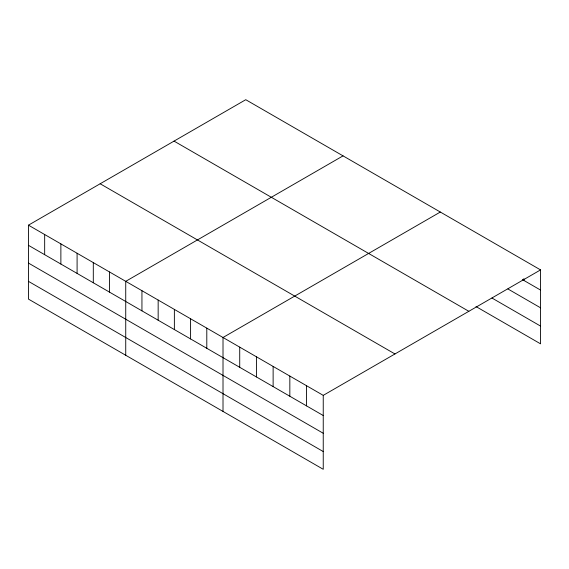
<?xml version="1.0" encoding="UTF-8"?>
<svg xmlns="http://www.w3.org/2000/svg" width="569" height="569" viewBox="0 0 569 569"><rect width="100%" height="100%" fill="white"/><g stroke="black" fill="none" stroke-linecap="round" stroke-linejoin="round"><path stroke-width="0.85" d="M476.011 306.57L540.55 343.832L540.55 269.905L245.758 99.703L28.45 225.168L28.45 299.095L323.242 469.297L323.242 395.363L28.45 225.168M343.043 155.87L125.735 281.335L125.735 355.262M440.321 212.038L223.012 337.495L223.012 411.43M323.242 395.363L540.55 269.905M522.328 279.543L540.55 290.062M507.897 288.952L540.55 307.808M491.957 298.028L540.55 326.087M174.05 141.112L468.842 311.307M100.158 183.766L394.95 353.961M28.45 245.324L323.242 415.526M28.45 263.07L323.242 433.265M28.45 281.356L323.242 451.551M523.843 278.661L523.843 280.417M306.535 385.718L306.535 405.882M289.834 376.073L289.834 396.237M273.127 366.429L273.127 386.593M256.42 356.784L256.42 376.948M239.72 347.14L239.72 367.304M206.796 328.135L206.796 348.299M190.587 318.775L190.587 338.932M174.37 309.415L174.37 329.572M158.161 300.055L158.161 320.212M141.944 290.695L141.944 310.852M109.518 271.975L109.518 292.132M93.302 262.608L93.302 282.772M77.092 253.248L77.092 273.412M60.876 243.888L60.876 264.052M44.666 234.528L44.666 254.684"/></g></svg>
